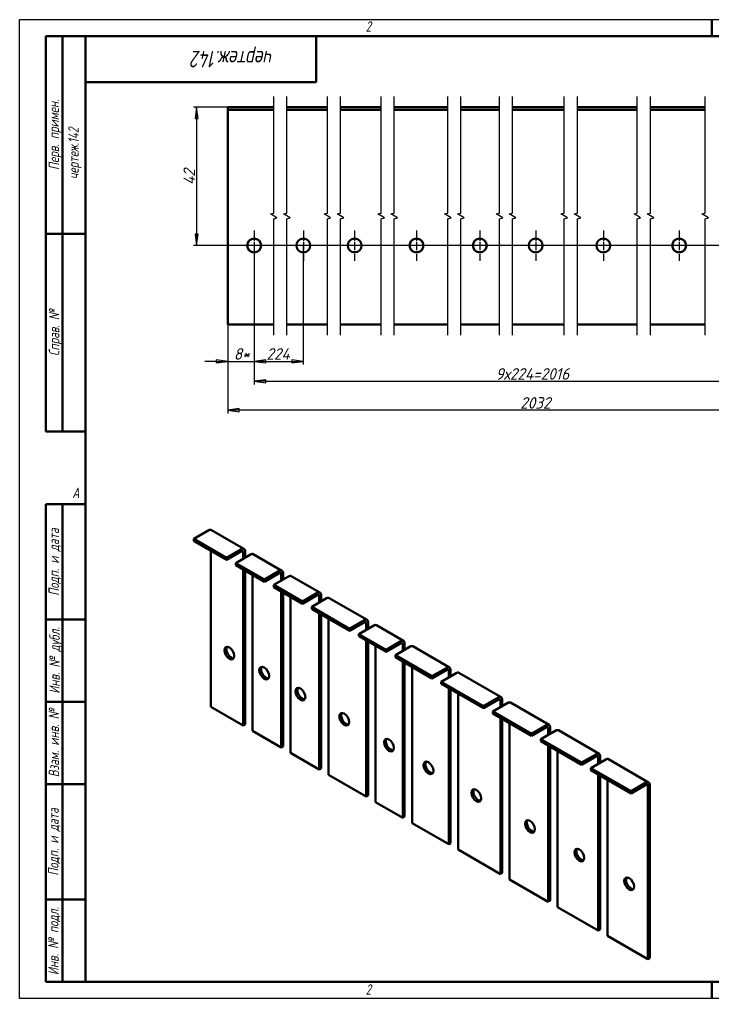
# Model space of a CAD drawing. Header units: millimetres. Extents: x 0 to 420, y 0 to 297.
# Drawn here: x 0 to 210.5, y 0 to 297 of the extents above; entities that cross this region are included whole.
import ezdxf
from ezdxf.enums import TextEntityAlignment as Align

# ---------------------------------------------------------------- set-up
doc = ezdxf.new("R2010")
doc.units = ezdxf.units.MM
doc.linetypes.add('LT_04', pattern=[0.7087, 0.4724, -0.0591, 0.1181, -0.0591])
for name, color, linetype, lineweight in [('Layer_01', 7, 'Continuous', 50), ('Layer_03', 7, 'Continuous', 50), ('Layer_04', 7, 'Continuous', 25), ('Layer_05', 7, 'Continuous', 25), ('Layer_06', 7, 'Continuous', 25), ('Layer_08', 7, 'Continuous', 25), ('Layer_09', 7, 'Continuous', 50)]:
    doc.layers.add(name, color=color, linetype=linetype, lineweight=lineweight)
doc.styles.add('Style_02', font='ariali.ttf', dxfattribs={"width": 0.8})
doc.styles.add('Style_03', font='GOST Common Italic.ttf')
doc.styles.add('Style_06', font='GOST Common Italic.ttf', dxfattribs={"width": 0.8})
doc.styles.add('Style_07', font='GOST Common Italic.ttf', dxfattribs={"width": 0.8})
doc.dimstyles.new('DimStyle_06', dxfattribs={"dimtxt": 3.5, "dimasz": 3.5, "dimexe": 1, "dimexo": 0, "dimgap": 0.5, "dimtad": 1, "dimrnd": 1e-08, "dimtxsty": 'Style_03', "dimblk": 'Filled-1', "dimcen": 2.5, "dimdle": 15, "dimclrd": 256, "dimclre": 256, "dimclrt": 256, "dimazin": 2, "dimtfac": 0.714286, "dimtdec": 3, "dimtmove": 0, "dimatfit": 3, "dimlwd": 25, "dimlwe": 25})

# ---------------------------------------------------------------- blocks, each defined once
blk = doc.blocks.new('Block_14')
at = {"layer": 'Layer_03', "lineweight": 25}
for p, q in [((0, 0), (0, 297)), ((0, 297), (420, 297)), ((420, 0), (0, 0))]:
    blk.add_line(p, q, dxfattribs=at)
at = {"layer": 'Layer_03'}
for p, q in [((210, 292), (210, 297)), ((415, 292), (20, 292)), ((20, 292), (20, 5)), ((20, 5), (415, 5)), ((210, 5), (210, 0))]:
    blk.add_line(p, q, dxfattribs=at)
at = {"layer": 'Layer_03', "char_height": 3.17, "attachment_point": 1, "style": 'Style_02'}
for s, insert, width in [('\\fGOST Common|b0|i1;\\H3.1700;2', (105, 296.5), 5.2328), ('\\fGOST Common|b0|i1;\\H3.1700;A', (16, 155), 5.1335), ('\\fGOST Common|b0|i1;\\H3.1700;2', (104.99, 4.3), 5.2328)]:
    blk.add_mtext(s, dxfattribs=dict(at, insert=insert, width=width))
blk = doc.blocks.new('Block_04')
at = {"layer": 'Layer_09'}
for p, q in [((-12, 0), (-12, 145)), ((-12, 145), (0, 145)), ((-7, 145), (-7, 0)), ((-12, 110), (-7, 110)), ((-7, 110), (0, 110)), ((-12, 85), (-7, 85)), ((-7, 85), (0, 85)), ((-12, 60), (-7, 60)), ((-7, 60), (0, 60)), ((-12, 25), (-7, 25)), ((-7, 25), (0, 25)), ((0, 0), (-12, 0))]:
    blk.add_line(p, q, dxfattribs=at)
at = {"layer": 'Layer_06', "char_height": 3.17, "attachment_point": 5, "rotation": 90, "style": 'Style_02'}
for s, insert, width in [('\\fGOST Common|b0|i1;\\H3.1700;Подп. и дата', (-9.37, 127.41), 34.7679), ('\\fGOST Common|b0|i1;\\H3.1700;Инв. № дубл.', (-8.95, 97.55), 24.8438), ('\\fGOST Common|b0|i1;\\H3.1700;Взам. инв. №', (-9.58, 72.53), 24.8669), ('\\fGOST Common|b0|i1;\\H3.1700;Подп. и дата', (-9.5, 42.47), 35.1486), ('\\fGOST Common|b0|i1;\\H3.1700;Инв. № подл.', (-9.5, 12.41), 24.9618)]:
    blk.add_mtext(s, dxfattribs=dict(at, insert=insert, width=width))
at = {"layer": 'Layer_06', "style": 'Style_06', "width": 0.8}
for tag, p in [('Подп._и_дата_2_001', (-3.53, 127.51)), ('Инв._номер_дубликата_001', (-3.41, 97.47)), ('Взамен_инв._номера_001', (-3.46, 72.53)), ('Подп._и_дата_1_001', (-3.42, 42.35)), ('ИНВЕНТАРНЫЙ_НОМЕР_001', (-3.33, 12.68))]:
    blk.add_attdef(tag, text='', height=3.17, rotation=90, dxfattribs=at).set_placement(p, align=Align.MIDDLE_CENTER)
blk = doc.blocks.new('Block_05')
at = {"layer": 'Layer_09'}
for p, q in [((-12, 0), (-12, 120)), ((-12, 120), (0, 120)), ((-7, 0), (-7, 120)), ((-12, 60), (0, 60)), ((0, 0), (-12, 0))]:
    blk.add_line(p, q, dxfattribs=at)
at = {"layer": 'Layer_06', "char_height": 3.17, "attachment_point": 5, "rotation": 90, "style": 'Style_02'}
for s, insert, width in [('\\fGOST Common|b0|i1;\\H3.1700;Перв. примен.', (-9.19, 90.05), 60.0143), ('\\fGOST Common|b0|i1;\\H3.1700;Справ. №', (-9.1, 30), 59.9357)]:
    blk.add_mtext(s, dxfattribs=dict(at, insert=insert, width=width))
at = {"layer": 'Layer_06', "style": 'Style_06', "width": 0.8}
for tag, p in [('Первичная_применяемость_002', (-2.07, 67.52)), ('Первичная_применяемость_001', (-2.07, 67.52)), ('Справочный_номер_001', (-3.55, 30.02))]:
    blk.add_attdef(tag, text='', height=3.17, rotation=90, dxfattribs=at).set_placement(p, align=Align.MIDDLE_CENTER)
blk = doc.blocks.new('Block_06')
at = {"layer": 'Layer_09'}
for p, q in [((0, 0), (70, 0)), ((70, 0), (70, -14)), ((70, -14), (0, -14))]:
    blk.add_line(p, q, dxfattribs=at)
at = {"layer": 'Layer_06', "style": 'Style_07', "width": 0.8}
for tag in ['ОБОЗНАЧЕНИЕ_002', 'ОБОЗНАЧЕНИЕ_001']:
    blk.add_attdef(tag, text='', height=5, rotation=180, dxfattribs=at).set_placement((72.11, -4.53), align=Align.MIDDLE_CENTER)
blk = doc.blocks.new('Filled-1')
at = {"color": 0}
for p, q in [((0, 0), (-1, 0.143)), ((-1, 0.143), (-1, -0.143)), ((-1, 0), (0, 0)), ((-1, -0.143), (0, 0))]:
    blk.add_line(p, q, dxfattribs=at)
at = {"color": 0, "flags": 128}
blk.add_lwpolyline([(-1, -0.143), (0, 0), (-1, 0.143), (-1, -0.143)], dxfattribs=at)
at = {"color": 0}
blk.add_solid([(-1, -0.143), (0, 0), (-1, 0.143), (-1, -0.143)], dxfattribs=at)
blk = doc.blocks.new('*D14')
at = {"layer": 'Defpoints', "color": 0, "linetype": 'Continuous'}
for p in [(63.16, 270.44), (53.72, 228.44), (242.67, 228.44)]:
    blk.add_point(p, dxfattribs=at)
at = {"layer": 'Layer_08', "linetype": 'Continuous', "lineweight": 25}
for p, q in [((63.16, 270.44), (52.72, 270.44)), ((53.72, 266.94), (53.72, 231.94)), ((242.67, 228.44), (52.72, 228.44))]:
    blk.add_line(p, q, dxfattribs=at)
at = {"layer": 'Layer_08', "linetype": 'Continuous', "lineweight": 25, "xscale": 3.5, "yscale": 3.5, "zscale": 3.5}
for p, rotation in [((53.72, 270.44), 90), ((53.72, 228.44), 270)]:
    blk.add_blockref('Filled-1', p, dxfattribs=dict(at, rotation=rotation))
at = {"layer": 'Layer_08', "linetype": 'Continuous', "lineweight": 25, "insert": (49.72, 246.84), "char_height": 3.5, "attachment_point": 1, "rotation": 90, "style": 'Style_03'}
blk.add_mtext('\\A1;42', dxfattribs=at)
blk = doc.blocks.new('*D15')
at = {"layer": 'Defpoints', "color": 0, "linetype": 'Continuous'}
for p in [(63.16, 204.44), (250.67, 204.44), (63.16, 178.45)]:
    blk.add_point(p, dxfattribs=at)
at = {"layer": 'Layer_08', "linetype": 'Continuous', "lineweight": 25}
for p, q in [((63.16, 204.44), (63.16, 177.45)), ((250.67, 204.44), (250.67, 177.45)), ((247.17, 178.45), (66.66, 178.45))]:
    blk.add_line(p, q, dxfattribs=at)
at = {"layer": 'Layer_08', "linetype": 'Continuous', "lineweight": 25, "xscale": 3.5, "yscale": 3.5, "zscale": 3.5, "rotation": 180}
blk.add_blockref('Filled-1', (63.16, 178.45), dxfattribs=at)
at = {"layer": 'Layer_08', "linetype": 'Continuous', "lineweight": 25, "xscale": 3.5, "yscale": 3.5, "zscale": 3.5}
blk.add_blockref('Filled-1', (250.67, 178.45), dxfattribs=at)
at = {"layer": 'Layer_08', "linetype": 'Continuous', "lineweight": 25, "insert": (151.87, 182.45), "char_height": 3.5, "attachment_point": 1, "style": 'Style_03'}
blk.add_mtext('\\A1;2032', dxfattribs=at)
blk = doc.blocks.new('*D17')
at = {"layer": 'Defpoints', "color": 0, "linetype": 'Continuous'}
for p in [(71.16, 228.44), (63.16, 204.44), (71.16, 193.3)]:
    blk.add_point(p, dxfattribs=at)
at = {"layer": 'Layer_08', "linetype": 'Continuous', "lineweight": 25}
for p, q in [((71.16, 228.44), (71.16, 192.3)), ((63.16, 204.44), (63.16, 192.3)), ((59.66, 193.3), (56.16, 193.3)), ((63.16, 193.3), (71.16, 193.3)), ((74.66, 193.3), (78.16, 193.3))]:
    blk.add_line(p, q, dxfattribs=at)
at = {"layer": 'Layer_08', "linetype": 'Continuous', "lineweight": 25, "xscale": 3.5, "yscale": 3.5, "zscale": 3.5}
blk.add_blockref('Filled-1', (63.16, 193.3), dxfattribs=at)
at = {"layer": 'Layer_08', "linetype": 'Continuous', "lineweight": 25, "xscale": 3.5, "yscale": 3.5, "zscale": 3.5, "rotation": 180}
blk.add_blockref('Filled-1', (71.16, 193.3), dxfattribs=at)
at = {"layer": 'Layer_08', "linetype": 'Continuous', "lineweight": 25, "insert": (64.99, 197.3), "char_height": 3.5, "attachment_point": 1, "style": 'Style_03'}
blk.add_mtext('\\A1;\\fGOST Common|b0|i1;8*', dxfattribs=at)
blk = doc.blocks.new('*D18')
at = {"layer": 'Defpoints', "color": 0, "linetype": 'Continuous'}
for p in [(71.16, 228.44), (86.08, 228.44), (86.08, 193.3)]:
    blk.add_point(p, dxfattribs=at)
at = {"layer": 'Layer_08', "linetype": 'Continuous', "lineweight": 25}
for p, q in [((71.16, 228.44), (71.16, 192.3)), ((86.08, 228.44), (86.08, 192.3)), ((74.66, 193.3), (82.58, 193.3))]:
    blk.add_line(p, q, dxfattribs=at)
at = {"layer": 'Layer_08', "linetype": 'Continuous', "lineweight": 25, "xscale": 3.5, "yscale": 3.5, "zscale": 3.5, "rotation": 180}
blk.add_blockref('Filled-1', (71.16, 193.3), dxfattribs=at)
at = {"layer": 'Layer_08', "linetype": 'Continuous', "lineweight": 25, "xscale": 3.5, "yscale": 3.5, "zscale": 3.5}
blk.add_blockref('Filled-1', (86.08, 193.3), dxfattribs=at)
at = {"layer": 'Layer_08', "linetype": 'Continuous', "lineweight": 25, "insert": (74.87, 197.3), "char_height": 3.5, "attachment_point": 1, "style": 'Style_03'}
blk.add_mtext('\\A1;224', dxfattribs=at)
blk = doc.blocks.new('*D19')
at = {"layer": 'Defpoints', "color": 0, "linetype": 'Continuous'}
for p in [(71.16, 228.44), (242.67, 228.44), (242.67, 187.24)]:
    blk.add_point(p, dxfattribs=at)
at = {"layer": 'Layer_08', "linetype": 'Continuous', "lineweight": 25}
for p, q in [((71.16, 228.44), (71.16, 186.24)), ((242.67, 228.44), (242.67, 186.24)), ((74.66, 187.24), (239.17, 187.24))]:
    blk.add_line(p, q, dxfattribs=at)
at = {"layer": 'Layer_08', "linetype": 'Continuous', "lineweight": 25, "xscale": 3.5, "yscale": 3.5, "zscale": 3.5, "rotation": 180}
blk.add_blockref('Filled-1', (71.16, 187.24), dxfattribs=at)
at = {"layer": 'Layer_08', "linetype": 'Continuous', "lineweight": 25, "xscale": 3.5, "yscale": 3.5, "zscale": 3.5}
blk.add_blockref('Filled-1', (242.67, 187.24), dxfattribs=at)
at = {"layer": 'Layer_08', "linetype": 'Continuous', "lineweight": 25, "insert": (144.42, 191.24), "char_height": 3.5, "attachment_point": 1, "style": 'Style_03'}
blk.add_mtext('\\A1;\\fGOST Common|b0|i1;9х224=2016', dxfattribs=at)

msp = doc.modelspace()

# ---------------------------------------------------------------- linework, layer by layer
at = {"layer": 'Layer_01'}
for p, q in [((63.16215, 269.63686), (63.16215, 270.43686)), ((77.08427, 270.43686), (63.16215, 270.43686)), ((93.36728, 270.43686), (81.08428, 270.43686)), ((109.67155, 270.43686), (97.36722, 270.43686)), ((129.89184, 270.43686), (113.67157, 270.43686)), ((145.55415, 270.43686), (133.89186, 270.43686)), ((165.247, 270.43686), (149.55412, 270.43686)), ((187.40135, 270.43686), (169.247, 270.43686)), ((207.97332, 270.43686), (191.40137, 270.43686)), ((77.08427, 269.63686), (63.16215, 269.63686)), ((63.16215, 268.83686), (63.16215, 269.63686)), ((63.16215, 204.43686), (63.16215, 268.83686)), ((93.36728, 269.63686), (81.08428, 269.63686)), ((109.67155, 269.63686), (97.36722, 269.63686)), ((129.89184, 269.63686), (113.67157, 269.63686)), ((145.55415, 269.63686), (133.89186, 269.63686)), ((165.247, 269.63686), (149.55412, 269.63686)), ((187.40135, 269.63686), (169.247, 269.63686)), ((207.97332, 269.63686), (191.40137, 269.63686)), ((77.08427, 204.43686), (63.16215, 204.43686)), ((93.36728, 204.43686), (81.08428, 204.43686)), ((109.67155, 204.43686), (97.36722, 204.43686)), ((129.89184, 204.43686), (113.67157, 204.43686)), ((145.55415, 204.43686), (133.89186, 204.43686)), ((165.247, 204.43686), (149.55412, 204.43686)), ((187.40135, 204.43686), (169.247, 204.43686)), ((207.97332, 204.43686), (191.40137, 204.43686)), ((52.90485, 139.4167), (57.43033, 142.02948)), ((58.23033, 142.10873), (68.07475, 136.42505)), ((52.90485, 138.7635), (52.90485, 139.4167)), ((62.74927, 133.73301), (52.90485, 139.4167)), ((62.74927, 133.07982), (52.90485, 138.7635)), ((57.99602, 88.46731), (57.99602, 135.82411)), ((67.27475, 136.3458), (62.74927, 133.73301)), ((62.74927, 133.07982), (67.27475, 135.69261)), ((62.74927, 133.73301), (62.74927, 133.07982)), ((65.5777, 132.10002), (70.10318, 134.71281)), ((67.84044, 135.36601), (67.84044, 133.40642)), ((68.40613, 133.73301), (68.40613, 135.69261)), ((70.90318, 134.79206), (79.58856, 129.77755)), ((74.26308, 127.08551), (65.5777, 132.10002)), ((65.5777, 131.44682), (65.5777, 132.10002)), ((74.26308, 126.43232), (65.5777, 131.44682)), ((67.84044, 130.14043), (67.84044, 82.78363)), ((68.40613, 83.11023), (68.40613, 129.81383)), ((70.66887, 81.15063), (70.66887, 128.50744)), ((78.78856, 129.6983), (74.26308, 127.08551)), ((74.26308, 126.43232), (78.78856, 129.04511)), ((77.09151, 125.45252), (81.61699, 128.06531)), ((79.35425, 128.71851), (79.35425, 126.75892)), ((79.91993, 127.08551), (79.91993, 129.04511)), ((82.41699, 128.14456), (91.11744, 123.12135)), ((74.26308, 127.08551), (74.26308, 126.43232)), ((77.09151, 124.79932), (77.09151, 125.45252)), ((85.79195, 120.42932), (77.09151, 125.45252)), ((85.79195, 119.77612), (77.09151, 124.79932)), ((79.35425, 123.49293), (79.35425, 76.13613)), ((79.91993, 76.46273), (79.91993, 123.16633)), ((82.18268, 74.50313), (82.18268, 121.85994)), ((90.31744, 123.0421), (85.79195, 120.42932)), ((85.79195, 119.77612), (90.31744, 122.38891)), ((90.88312, 122.06231), (90.88312, 120.10272)), ((91.44881, 120.42932), (91.44881, 122.38891)), ((85.79195, 120.42932), (85.79195, 119.77612)), ((88.62038, 118.79632), (93.14587, 121.40911)), ((93.94587, 121.48836), (105.41536, 114.86644)), ((88.62038, 118.14312), (88.62038, 118.79632)), ((100.08988, 112.17441), (88.62038, 118.79632)), ((100.08988, 111.52121), (88.62038, 118.14312)), ((90.88312, 116.83673), (90.88312, 69.47993)), ((91.44881, 69.80653), (91.44881, 116.51013)), ((93.71155, 67.84694), (93.71155, 115.20374)), ((104.61536, 114.78719), (100.08988, 112.17441)), ((100.08988, 111.52121), (104.61536, 114.134)), ((102.9183, 110.54141), (107.44379, 113.1542)), ((105.18105, 113.8074), (105.18105, 111.84781)), ((105.74673, 112.17441), (105.74673, 114.134)), ((108.24379, 113.23345), (116.49026, 108.47234)), ((100.08988, 112.17441), (100.08988, 111.52121)), ((111.16478, 105.78031), (102.9183, 110.54141)), ((102.9183, 109.88821), (102.9183, 110.54141)), ((111.16478, 105.12711), (102.9183, 109.88821)), ((105.18105, 108.58182), (105.18105, 61.22502)), ((105.74673, 61.55162), (105.74673, 108.25522)), ((108.00947, 59.59203), (108.00947, 106.94883)), ((115.69026, 108.3931), (111.16478, 105.78031)), ((111.16478, 105.12711), (115.69026, 107.7399)), ((116.25595, 107.4133), (116.25595, 105.45371)), ((116.82163, 105.78031), (116.82163, 107.7399)), ((111.16478, 105.78031), (111.16478, 105.12711)), ((113.99321, 104.14731), (118.51869, 106.7601)), ((113.99321, 103.49412), (113.99321, 104.14731)), ((125.08973, 97.74073), (113.99321, 104.14731)), ((119.31869, 106.83935), (130.41522, 100.43277)), ((125.08973, 97.08754), (113.99321, 103.49412)), ((116.25595, 102.18772), (116.25595, 54.83092)), ((116.82163, 55.15752), (116.82163, 101.86112)), ((119.08438, 53.19793), (119.08438, 100.55473)), ((129.61522, 100.35352), (125.08973, 97.74073)), ((125.08973, 97.08754), (129.61522, 99.70032)), ((127.91816, 96.10774), (132.44364, 98.72053)), ((130.1809, 99.37373), (130.1809, 97.41413)), ((130.74659, 97.74073), (130.74659, 99.70032)), ((133.24364, 98.79977), (146.08072, 91.38829)), ((125.08973, 97.74073), (125.08973, 97.08754)), ((140.75523, 88.69625), (127.91816, 96.10774)), ((127.91816, 95.45454), (127.91816, 96.10774)), ((140.75523, 88.04305), (127.91816, 95.45454)), ((130.1809, 94.14815), (130.1809, 46.79135)), ((130.74659, 47.11794), (130.74659, 93.82155)), ((133.00933, 45.15835), (133.00933, 92.51515)), ((145.28072, 91.30904), (140.75523, 88.69625)), ((140.75523, 88.04305), (145.28072, 90.65584)), ((143.58366, 87.06326), (148.10914, 89.67605)), ((145.8464, 90.32924), (145.8464, 88.36965)), ((146.41209, 88.69625), (146.41209, 90.65584)), ((148.90914, 89.75529), (160.62729, 82.98982)), ((67.84044, 82.78363), (57.99602, 88.46731)), ((140.75523, 88.69625), (140.75523, 88.04305)), ((143.58366, 86.41006), (143.58366, 87.06326)), ((155.30181, 80.29778), (143.58366, 87.06326)), ((155.30181, 79.64459), (143.58366, 86.41006)), ((145.8464, 85.10367), (145.8464, 37.74686)), ((146.41209, 38.07346), (146.41209, 84.77707)), ((148.67483, 36.11387), (148.67483, 83.47067)), ((67.84044, 82.78363), (68.40613, 83.11023)), ((79.35425, 76.13613), (70.66887, 81.15063)), ((159.82729, 82.91057), (155.30181, 80.29778)), ((155.30181, 79.64459), (159.82729, 82.25738)), ((155.30181, 80.29778), (155.30181, 79.64459)), ((158.13023, 78.66479), (162.65572, 81.27758)), ((160.39297, 81.93078), (160.39297, 79.97119)), ((160.95866, 80.29778), (160.95866, 82.25738)), ((163.45572, 81.35683), (175.79549, 74.23245)), ((158.13023, 78.01159), (158.13023, 78.66479)), ((170.47001, 71.54042), (158.13023, 78.66479)), ((170.47001, 70.88722), (158.13023, 78.01159)), ((79.35425, 76.13613), (79.91993, 76.46273)), ((90.88312, 69.47993), (82.18268, 74.50313)), ((160.39297, 76.7052), (160.39297, 29.3484)), ((160.95866, 29.675), (160.95866, 76.3786)), ((163.2214, 27.7154), (163.2214, 75.07221)), ((174.99549, 74.15321), (170.47001, 71.54042)), ((170.47001, 70.88722), (174.99549, 73.50001)), ((170.47001, 71.54042), (170.47001, 70.88722)), ((173.29843, 69.90743), (177.82392, 72.52021)), ((175.56118, 73.17341), (175.56118, 71.21382)), ((176.12686, 71.54042), (176.12686, 73.50001)), ((178.62392, 72.59946), (190.81838, 65.55898)), ((90.88312, 69.47993), (91.44881, 69.80653)), ((173.29843, 69.25423), (173.29843, 69.90743)), ((185.4929, 62.86695), (173.29843, 69.90743)), ((185.4929, 62.21375), (173.29843, 69.25423)), ((105.18105, 61.22502), (93.71155, 67.84694)), ((175.56118, 67.94783), (175.56118, 20.59103)), ((176.12686, 20.91763), (176.12686, 67.62124)), ((178.3896, 18.95804), (178.3896, 66.31484)), ((190.01838, 65.47974), (185.4929, 62.86695)), ((190.01838, 64.82654), (185.4929, 62.21375)), ((185.4929, 62.21375), (185.4929, 62.86695)), ((190.58407, 64.49994), (190.58407, 11.91756)), ((191.14975, 64.82654), (191.14975, 12.24416)), ((105.18105, 61.22502), (105.74673, 61.55162)), ((116.25595, 54.83092), (108.00947, 59.59203)), ((116.25595, 54.83092), (116.82163, 55.15752)), ((130.1809, 46.79135), (119.08438, 53.19793)), ((130.1809, 46.79135), (130.74659, 47.11794)), ((145.8464, 37.74686), (133.00933, 45.15835)), ((145.8464, 37.74686), (146.41209, 38.07346)), ((160.39297, 29.3484), (148.67483, 36.11387)), ((160.39297, 29.3484), (160.95866, 29.675)), ((175.56118, 20.59103), (163.2214, 27.7154)), ((175.56118, 20.59103), (176.12686, 20.91763)), ((190.58407, 11.91756), (178.3896, 18.95804)), ((191.14975, 12.24416), (190.58407, 11.91756))]:
    msp.add_line(p, q, dxfattribs=at)
for centre in [(71.16215, 228.43686), (86.08451, 228.43686), (101.64621, 228.43686), (120.41798, 228.43686), (139.60268, 228.43686), (156.56829, 228.43686), (177.09828, 228.43686), (200.08979, 228.43686)]:
    msp.add_circle(centre, 2.1, dxfattribs=at)
for centre, major_axis, start_param, end_param in [((57.43033, 140.72309), (0.8, 1.38564), 0, 0.785398163), ((67.27475, 135.03941), (0.8, 1.38564), 5.497787144, 7.068583471), ((67.27475, 135.03941), (0.4, 0.69282), 5.497787144, 7.068583471), ((70.10318, 133.40642), (0.8, 1.38564), 0, 0.785398163), ((78.78856, 128.39191), (0.8, 1.38564), 5.497787144, 7.068583471), ((78.78856, 128.39191), (0.4, 0.69282), 5.497787144, 7.068583471), ((81.61699, 126.75892), (0.8, 1.38564), 0, 0.785398163), ((90.31744, 121.73571), (0.8, 1.38564), 5.497787144, 7.068583471), ((90.31744, 121.73571), (0.4, 0.69282), 5.497787144, 7.068583471), ((93.14587, 120.10272), (0.8, 1.38564), 0, 0.785398163), ((104.61536, 113.4808), (0.8, 1.38564), 5.497787144, 7.068583471), ((104.61536, 113.4808), (0.4, 0.69282), 5.497787144, 7.068583471), ((107.44379, 111.84781), (0.8, 1.38564), 0, 0.785398163), ((115.69026, 107.0867), (0.8, 1.38564), 5.497787144, 7.068583471), ((115.69026, 107.0867), (0.4, 0.69282), 5.497787144, 7.068583471), ((118.51869, 105.45371), (0.8, 1.38564), 0, 0.785398163), ((64.21856, 105.12384), (-1.05, 1.81865), 0.272742957, 2.868849697), ((74.77025, 99.03181), (-1.05, 1.81865), 0.272742957, 2.868849697), ((129.61522, 99.04713), (0.8, 1.38564), 5.497787144, 7.068583471), ((129.61522, 99.04713), (0.4, 0.69282), 5.497787144, 7.068583471), ((132.44364, 97.41413), (0.8, 1.38564), 0, 0.785398163), ((85.77404, 92.67878), (-1.05, 1.81865), 0.272742957, 2.868849697), ((145.28072, 90.00265), (0.8, 1.38564), 5.497787144, 7.068583471), ((145.28072, 90.00265), (0.4, 0.69282), 5.497787144, 7.068583471), ((148.10914, 88.36965), (0.8, 1.38564), 0, 0.785398163), ((99.04769, 85.01523), (-1.05, 1.81865), 0.272742957, 2.868849697), ((159.82729, 81.60418), (0.8, 1.38564), 5.497787144, 7.068583471), ((159.82729, 81.60418), (0.4, 0.69282), 5.497787144, 7.068583471), ((162.65572, 79.97119), (0.8, 1.38564), 0, 0.785398163), ((112.61332, 77.18311), (-1.05, 1.81865), 0.272742957, 2.868849697), ((174.99549, 72.84681), (0.8, 1.38564), 5.497787144, 7.068583471), ((124.60981, 70.25693), (-1.05, 1.81865), 0.272742957, 2.868849697), ((174.99549, 72.84681), (0.4, 0.69282), 5.497787144, 7.068583471), ((177.82392, 71.21382), (0.8, 1.38564), 0, 0.785398163), ((190.01838, 64.17334), (0.8, 1.38564), 5.497787144, 7.068583471), ((139.12671, 61.87559), (-1.05, 1.81865), 0.272742957, 2.868849697), ((190.01838, 64.17334), (0.4, 0.69282), 5.497787144, 7.068583471), ((155.38416, 52.48935), (-1.05, 1.81865), 0.272742957, 2.868849697), ((170.39836, 43.8209), (-1.05, 1.81865), 0.272742957, 2.868849697), ((185.4929, 35.10607), (-1.05, 1.81865), 0.272742957, 2.868849697)]:
    msp.add_ellipse(centre, major_axis=major_axis, ratio=0.577350269, start_param=start_param, end_param=end_param, dxfattribs=at)
for centre in [(63.65287, 104.79724), (74.20457, 98.70521), (85.20835, 92.35218), (98.482, 84.68863), (112.04763, 76.85651), (124.04413, 69.93033), (138.56103, 61.549), (154.81848, 52.16275), (169.83267, 43.4943), (184.92721, 34.77947)]:
    msp.add_ellipse(centre, major_axis=(-1.05, 1.81865), ratio=0.577350269, dxfattribs=at)
at = {"layer": 'Layer_04', "flags": 128}
for points in [[(77.08426, 201.26186), (77.08426, 236.59156), (78.08424, 236.85951), (76.08427, 238.01421), (77.08426, 238.28216), (77.08426, 273.61186)], [(81.08427, 201.26186), (81.08427, 236.59156), (82.08426, 236.85951), (80.08429, 238.01421), (81.08427, 238.28216), (81.08427, 273.61186)], [(93.36729, 201.26186), (93.36729, 236.59156), (94.36728, 236.85951), (92.36723, 238.01421), (93.36729, 238.28216), (93.36729, 273.61186)], [(97.36723, 201.26186), (97.36723, 236.59156), (98.36729, 236.85951), (96.36725, 238.01421), (97.36723, 238.28216), (97.36723, 273.61186)], [(109.67154, 201.26186), (109.67154, 236.59156), (110.67152, 236.85951), (108.67155, 238.01421), (109.67154, 238.28216), (109.67154, 273.61186)], [(113.67155, 201.26186), (113.67155, 236.59156), (114.67154, 236.85951), (112.67157, 238.01421), (113.67155, 238.28216), (113.67155, 273.61186)], [(129.89184, 201.26186), (129.89184, 236.59156), (130.89186, 236.85951), (128.89185, 238.01421), (129.89184, 238.28216), (129.89184, 273.61186)], [(133.89185, 201.26186), (133.89185, 236.59156), (134.89184, 236.85951), (132.89187, 238.01421), (133.89185, 238.28216), (133.89185, 273.61186)], [(145.55415, 201.26186), (145.55415, 236.59156), (146.55413, 236.85951), (144.55412, 238.01421), (145.55415, 238.28216), (145.55415, 273.61186)], [(149.55412, 201.26186), (149.55412, 236.59156), (150.55415, 236.85951), (148.55414, 238.01421), (149.55412, 238.28216), (149.55412, 273.61186)], [(165.24701, 201.26186), (165.24701, 236.59156), (166.24699, 236.85951), (164.247, 238.01421), (165.24701, 238.28216), (165.24701, 273.61186)], [(169.247, 201.26186), (169.247, 236.59156), (170.24701, 236.85951), (168.247, 238.01421), (169.247, 238.28216), (169.247, 273.61186)], [(187.40135, 201.26186), (187.40135, 236.59156), (188.40136, 236.85951), (186.40137, 238.01421), (187.40135, 238.28216), (187.40135, 273.61186)], [(191.40137, 201.26186), (191.40137, 236.59156), (192.40135, 236.85951), (190.40136, 238.01421), (191.40137, 238.28216), (191.40137, 273.61186)], [(207.97332, 201.26186), (207.97332, 236.59156), (208.97332, 236.85951), (206.97332, 238.01421), (207.97332, 238.28216), (207.97332, 273.61186)]]:
    msp.add_lwpolyline(points, dxfattribs=at)
at = {"layer": 'Layer_05', "linetype": 'LT_04', "ltscale": 5.110733}
for p, q in [((71.16215, 233.03686), (71.16215, 223.83686)), ((86.08451, 233.03686), (86.08451, 223.83686)), ((101.64621, 233.03686), (101.64621, 223.83686)), ((120.41798, 233.03686), (120.41798, 223.83686)), ((139.60268, 233.03686), (139.60268, 223.83686)), ((156.56829, 233.03686), (156.56829, 223.83686)), ((177.09828, 233.03686), (177.09828, 223.83686)), ((200.08979, 233.03686), (200.08979, 223.83686)), ((75.76215, 228.43686), (66.56215, 228.43686)), ((90.68451, 228.43686), (81.48451, 228.43686)), ((125.01798, 228.43686), (115.81798, 228.43686)), ((144.20268, 228.43686), (135.00268, 228.43686)), ((161.16829, 228.43686), (151.96829, 228.43686)), ((181.69828, 228.43686), (172.49828, 228.43686)), ((204.68979, 228.43686), (195.48979, 228.43686))]:
    msp.add_line(p, q, dxfattribs=at)

# ---------------------------------------------------------------- block references
for name, p in [('Block_14', (0, 0)), ('Block_04', (20, 5))]:
    msp.add_blockref(name, p)
ref = msp.add_blockref('Block_05', (20, 172))
ref.add_attrib('Первичная_применяемость_001', 'чертеж.142', (17.93445, 248.60111), dxfattribs={"layer": 'Layer_06', "height": 3.17, "rotation": 90, "style": 'Style_06', "width": 0.8})
ref = msp.add_blockref('Block_06', (20, 292))
ref.add_attrib('ОБОЗНАЧЕНИЕ_001', 'чертеж.142', (76.95575, 287.50021), dxfattribs={"layer": 'Layer_06', "height": 5, "rotation": 180, "style": 'Style_07', "width": 0.8})

# ---------------------------------------------------------------- dimensions: what is measured, and where the dimension line sits
at = {"layer": 'Layer_08', "linetype": 'Continuous', "lineweight": 25}
for base, p1, p2, angle, text, override, picture, middle in [((53.71807, 228.43686), (63.16215, 270.43686), (242.66997, 228.43686), 90, '42', {"dimgap": 0.5, "dimdec": 2, "dimtol": 0, "dimlim": 0, "dimtp": 0, "dimtm": 0, "dimtdec": 3, "dimtofl": 0, "dimatfit": 1}, '*D14', (53.71807, 249.43686)), ((86.08451, 193.29705), (71.16215, 228.43686), (86.08451, 228.43686), 180, '224', {"dimgap": 0.5, "dimdec": 2, "dimlfac": 15.011035, "dimtol": 0, "dimlim": 0, "dimtp": 0, "dimtm": 0, "dimtdec": 3, "dimtofl": 0, "dimatfit": 1}, '*D18', (78.58138, 193.29705)), ((242.66997, 187.23714), (71.16215, 228.43686), (242.66997, 228.43686), 180, '\\fGOST Common|b0|i1;9х224=2016', {"dimgap": 0.5, "dimdec": 2, "dimlfac": 11.754566, "dimtol": 0, "dimlim": 0, "dimtp": 0, "dimtm": 0, "dimtdec": 3, "dimtofl": 0, "dimatfit": 1}, '*D19', (156.91606, 187.23714)), ((63.16215, 178.44843), (250.66997, 204.43686), (63.16215, 204.43686), 180, '2032', {"dimgap": 0.5, "dimdec": 2, "dimlfac": 10.836881, "dimtol": 0, "dimlim": 0, "dimtp": 0, "dimtm": 0, "dimtdec": 3, "dimtofl": 0, "dimatfit": 1}, '*D15', (156.91606, 178.44843))]:
    dim = msp.add_linear_dim(base=base, p1=p1, p2=p2, angle=angle, text=text, dimstyle='DimStyle_06', override=override, dxfattribs=at)
    dim.commit()
    dim.dimension.update_dxf_attribs({"geometry": picture, "text_midpoint": middle, "dimtype": 160})
dim = msp.add_linear_dim(base=(71.16215, 193.29705), p1=(63.16215, 204.43686), p2=(71.16215, 228.43686), text='\\fGOST Common|b0|i1;<>*', dimstyle='DimStyle_06', override={"dimgap": 0.5, "dimdec": 2, "dimtol": 0, "dimlim": 0, "dimtp": 0, "dimtm": 0, "dimtdec": 3, "dimtofl": 1, "dimatfit": 1}, dxfattribs=at)
dim.commit()
dim.dimension.update_dxf_attribs({"geometry": '*D17', "text_midpoint": (67.16215, 193.29705), "dimtype": 160})

doc.saveas('drawing.dxf')
